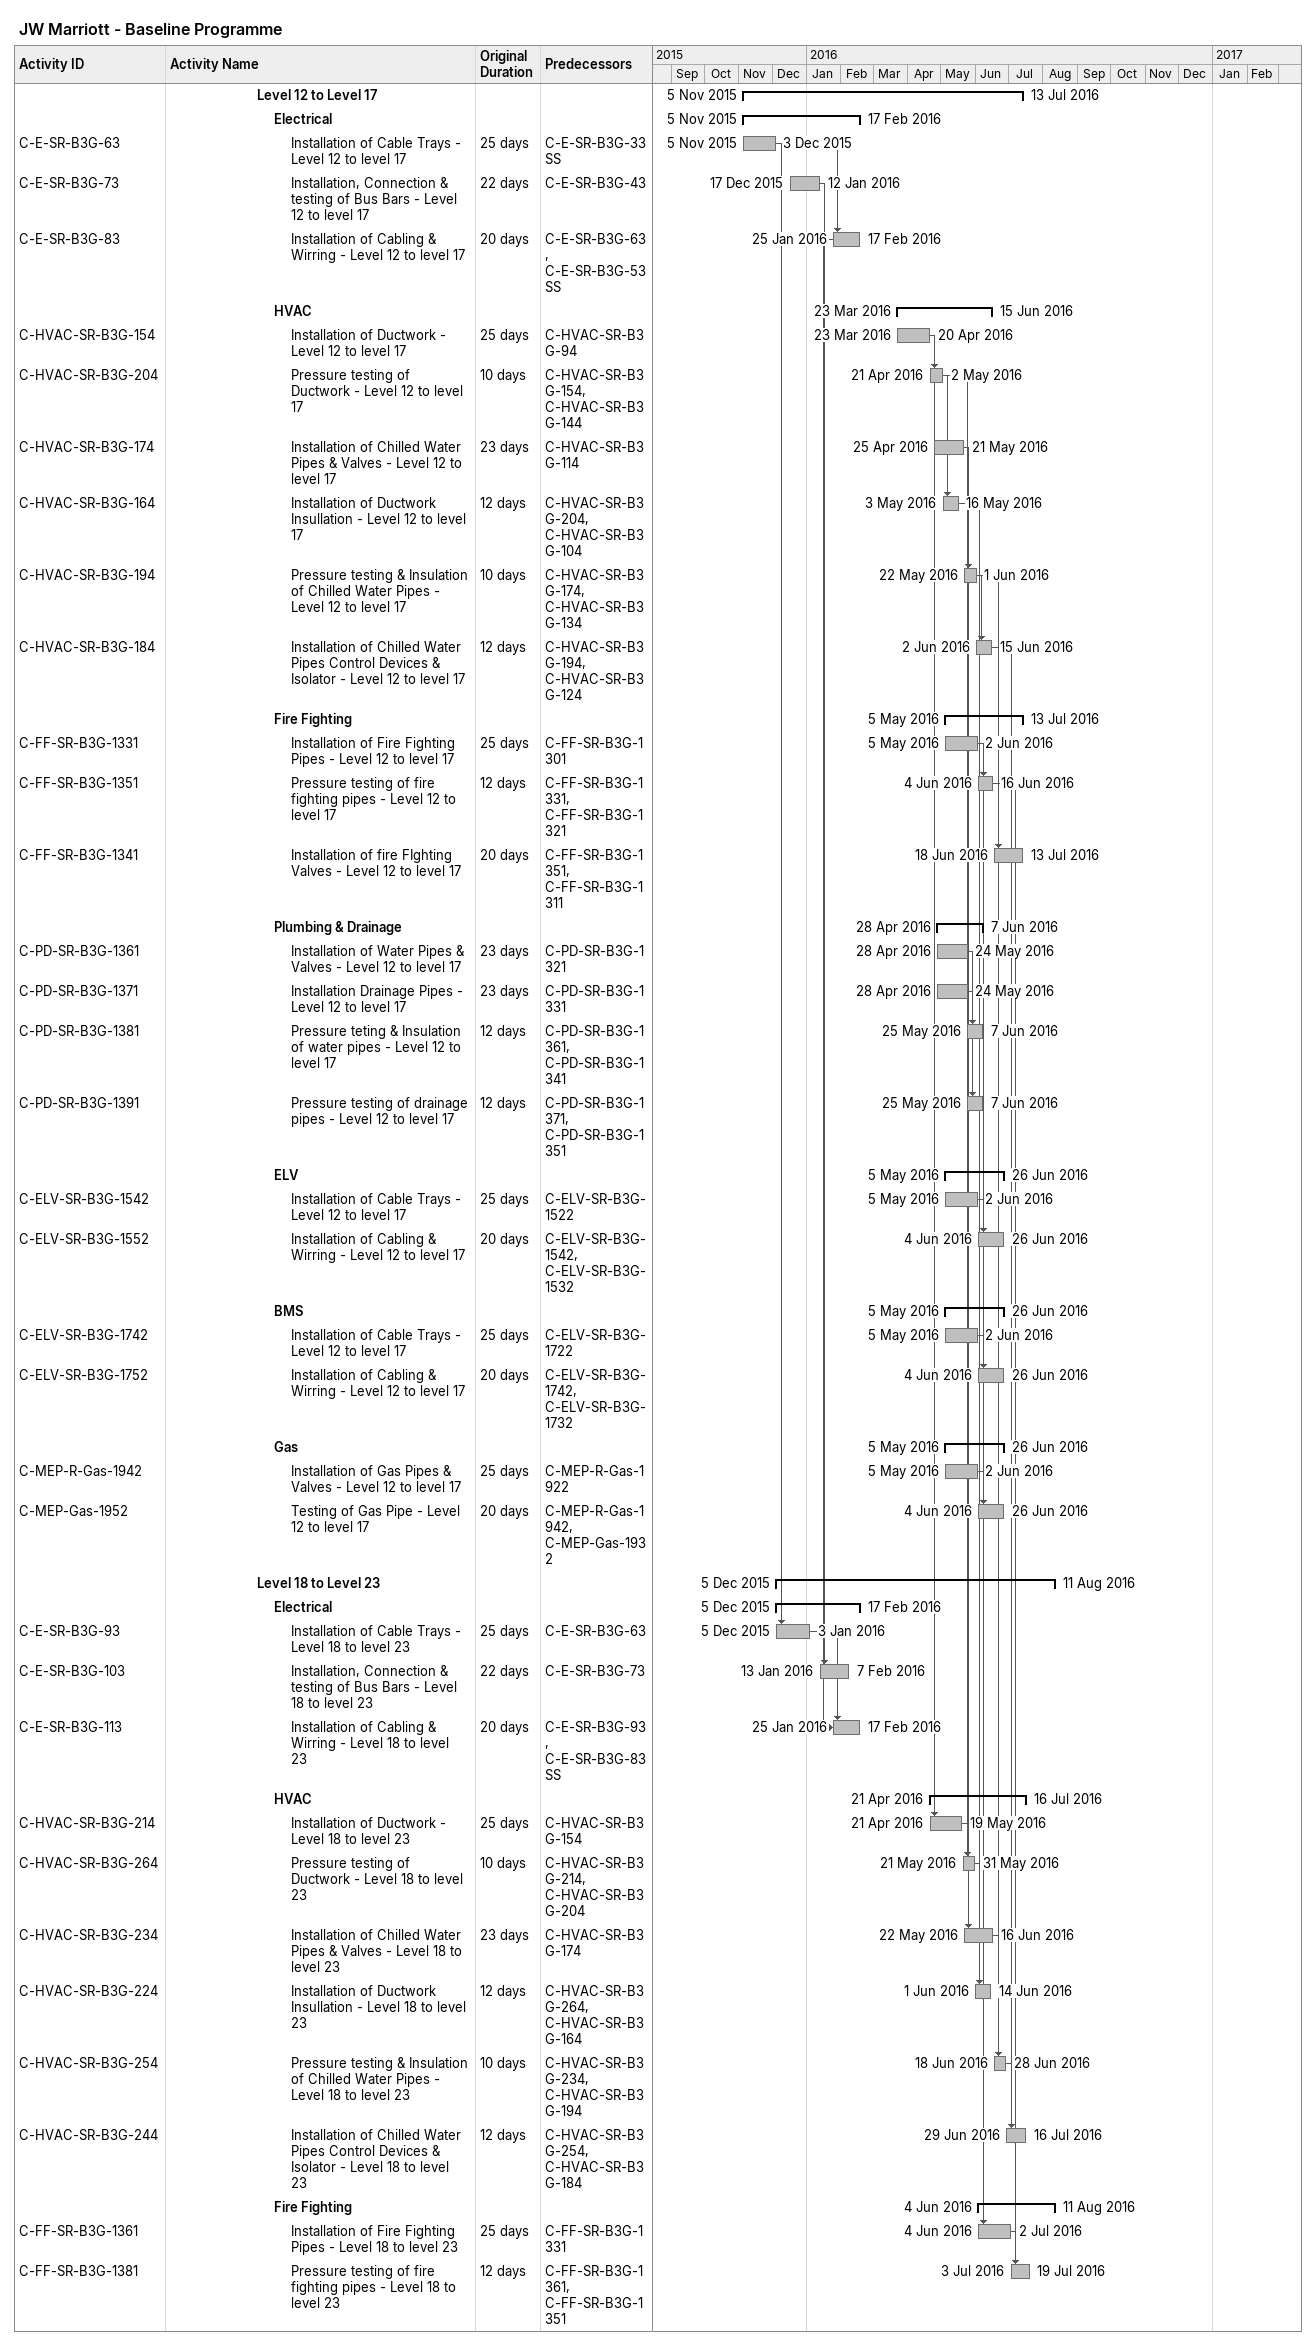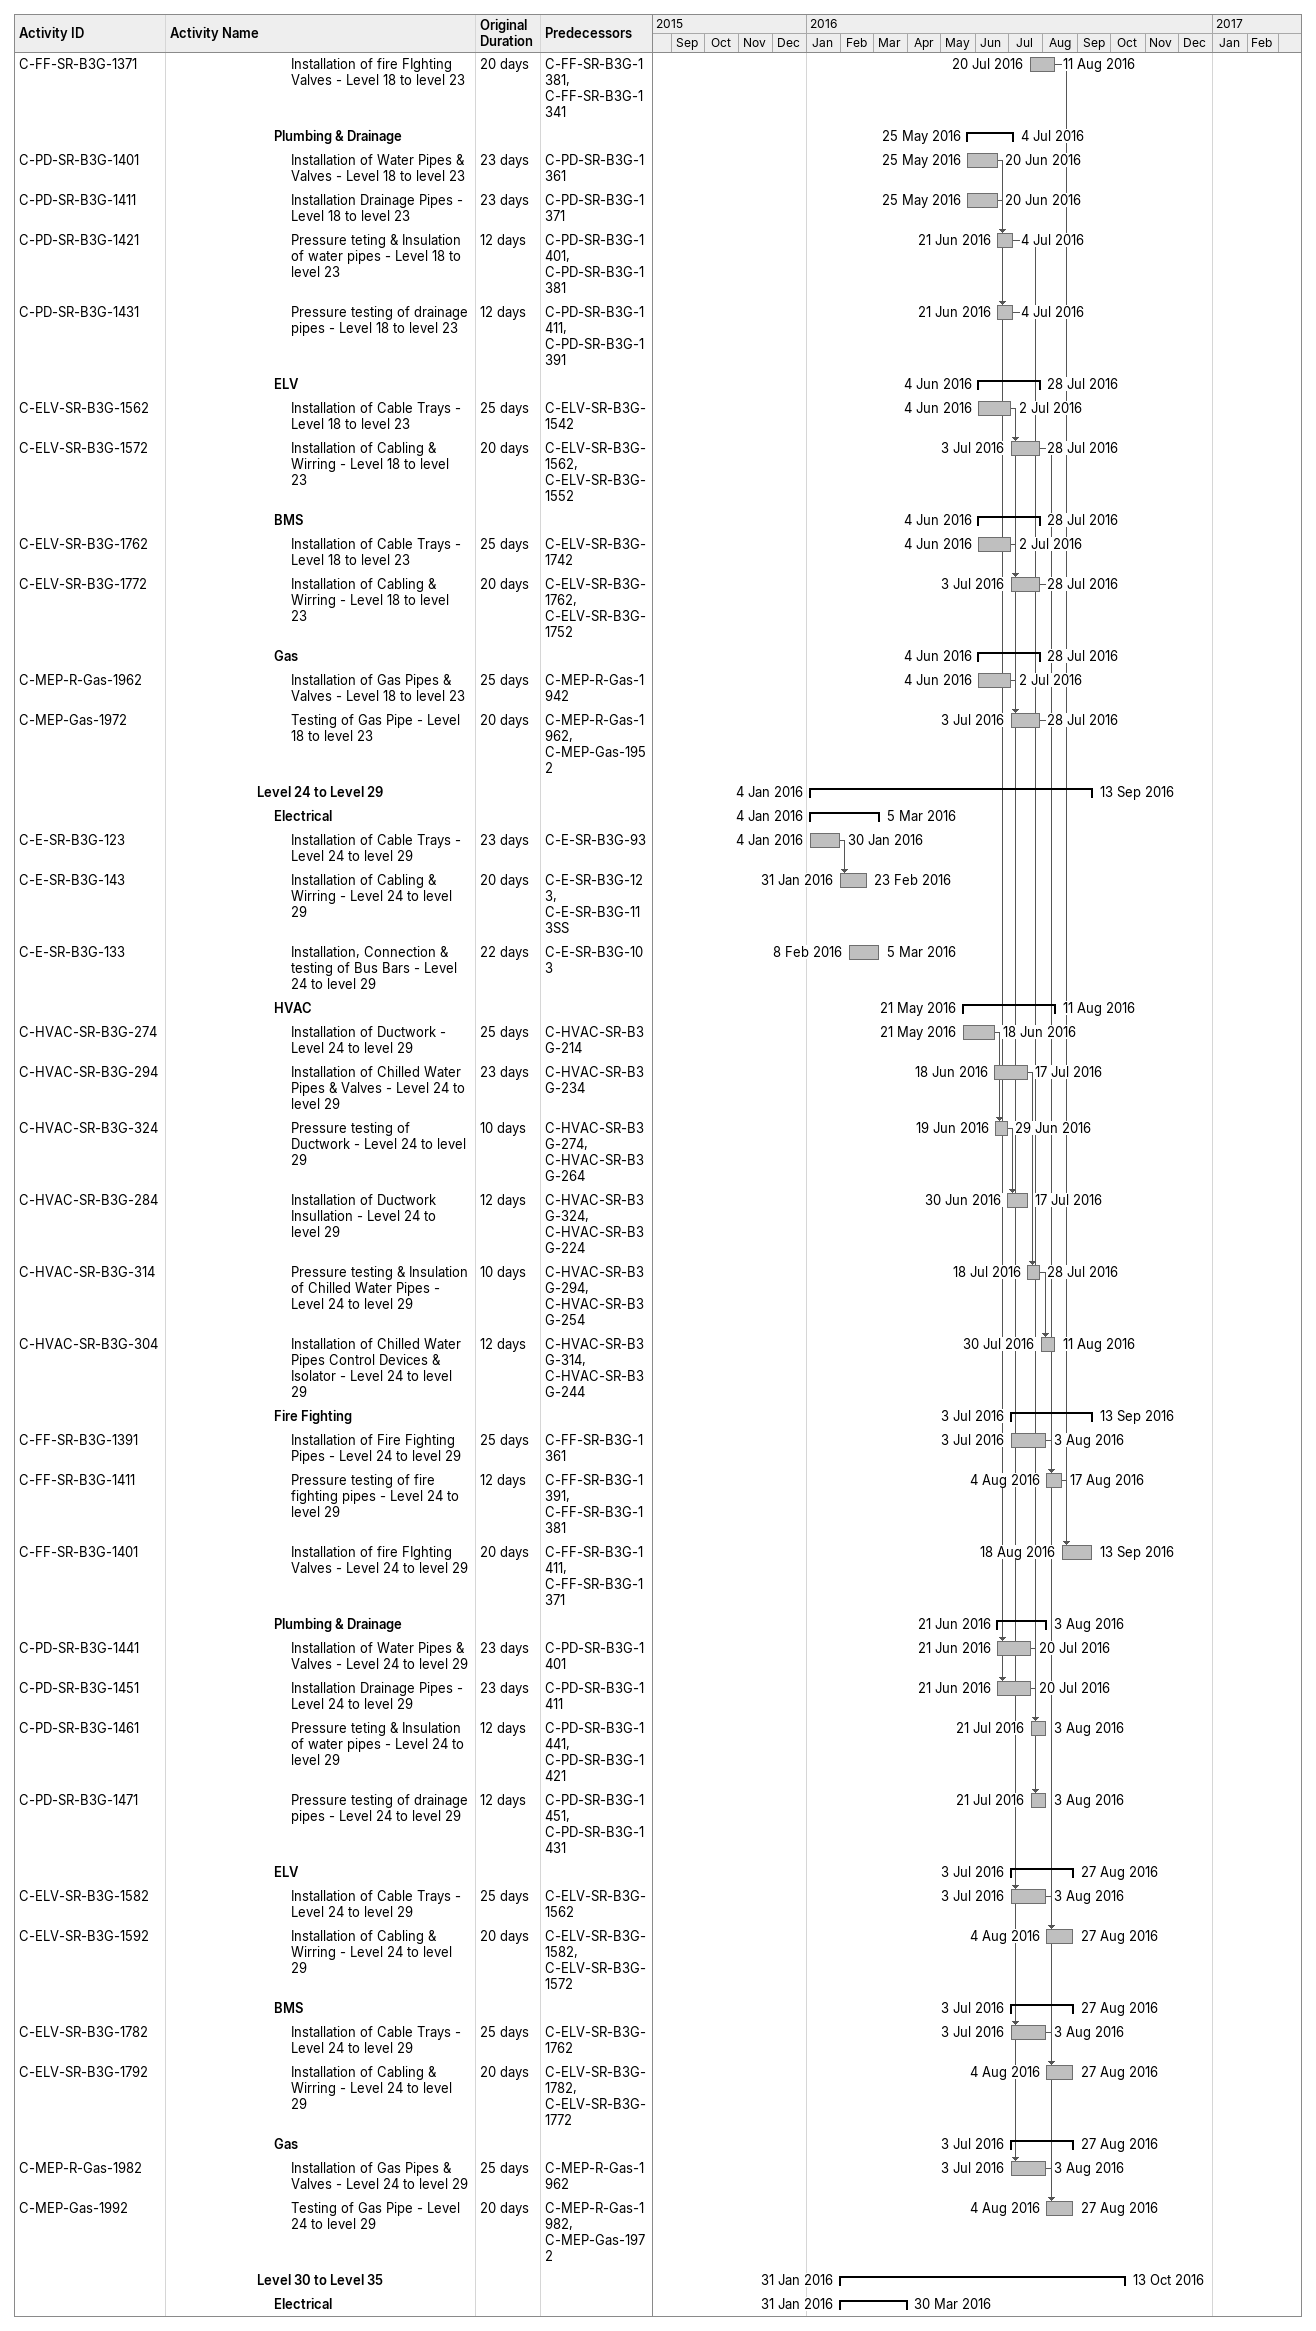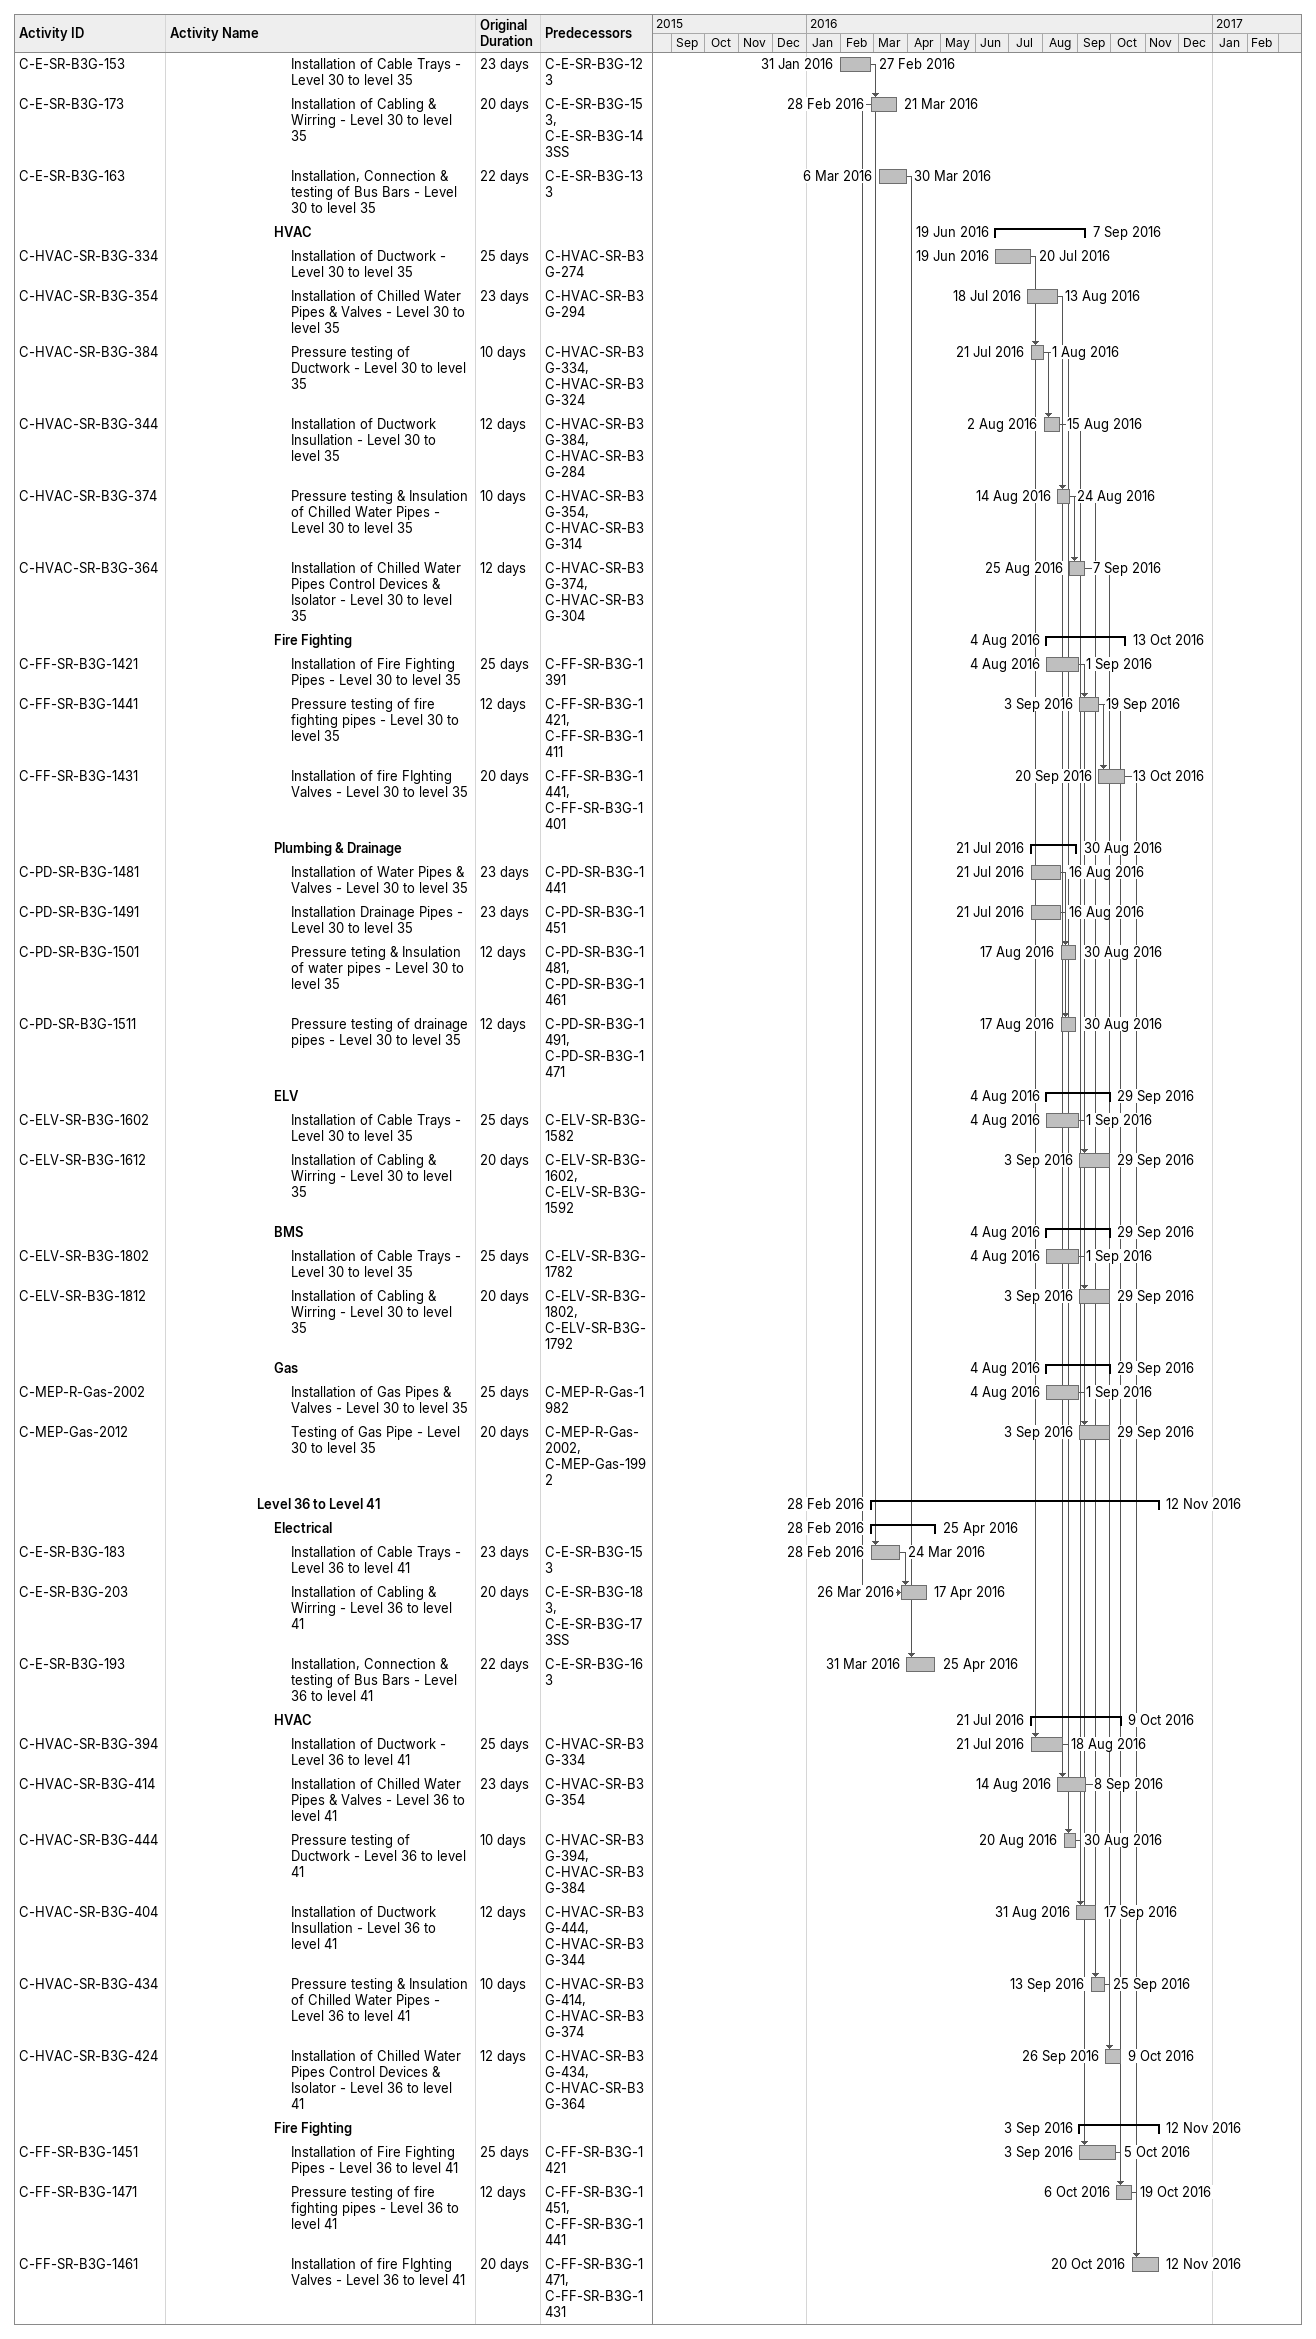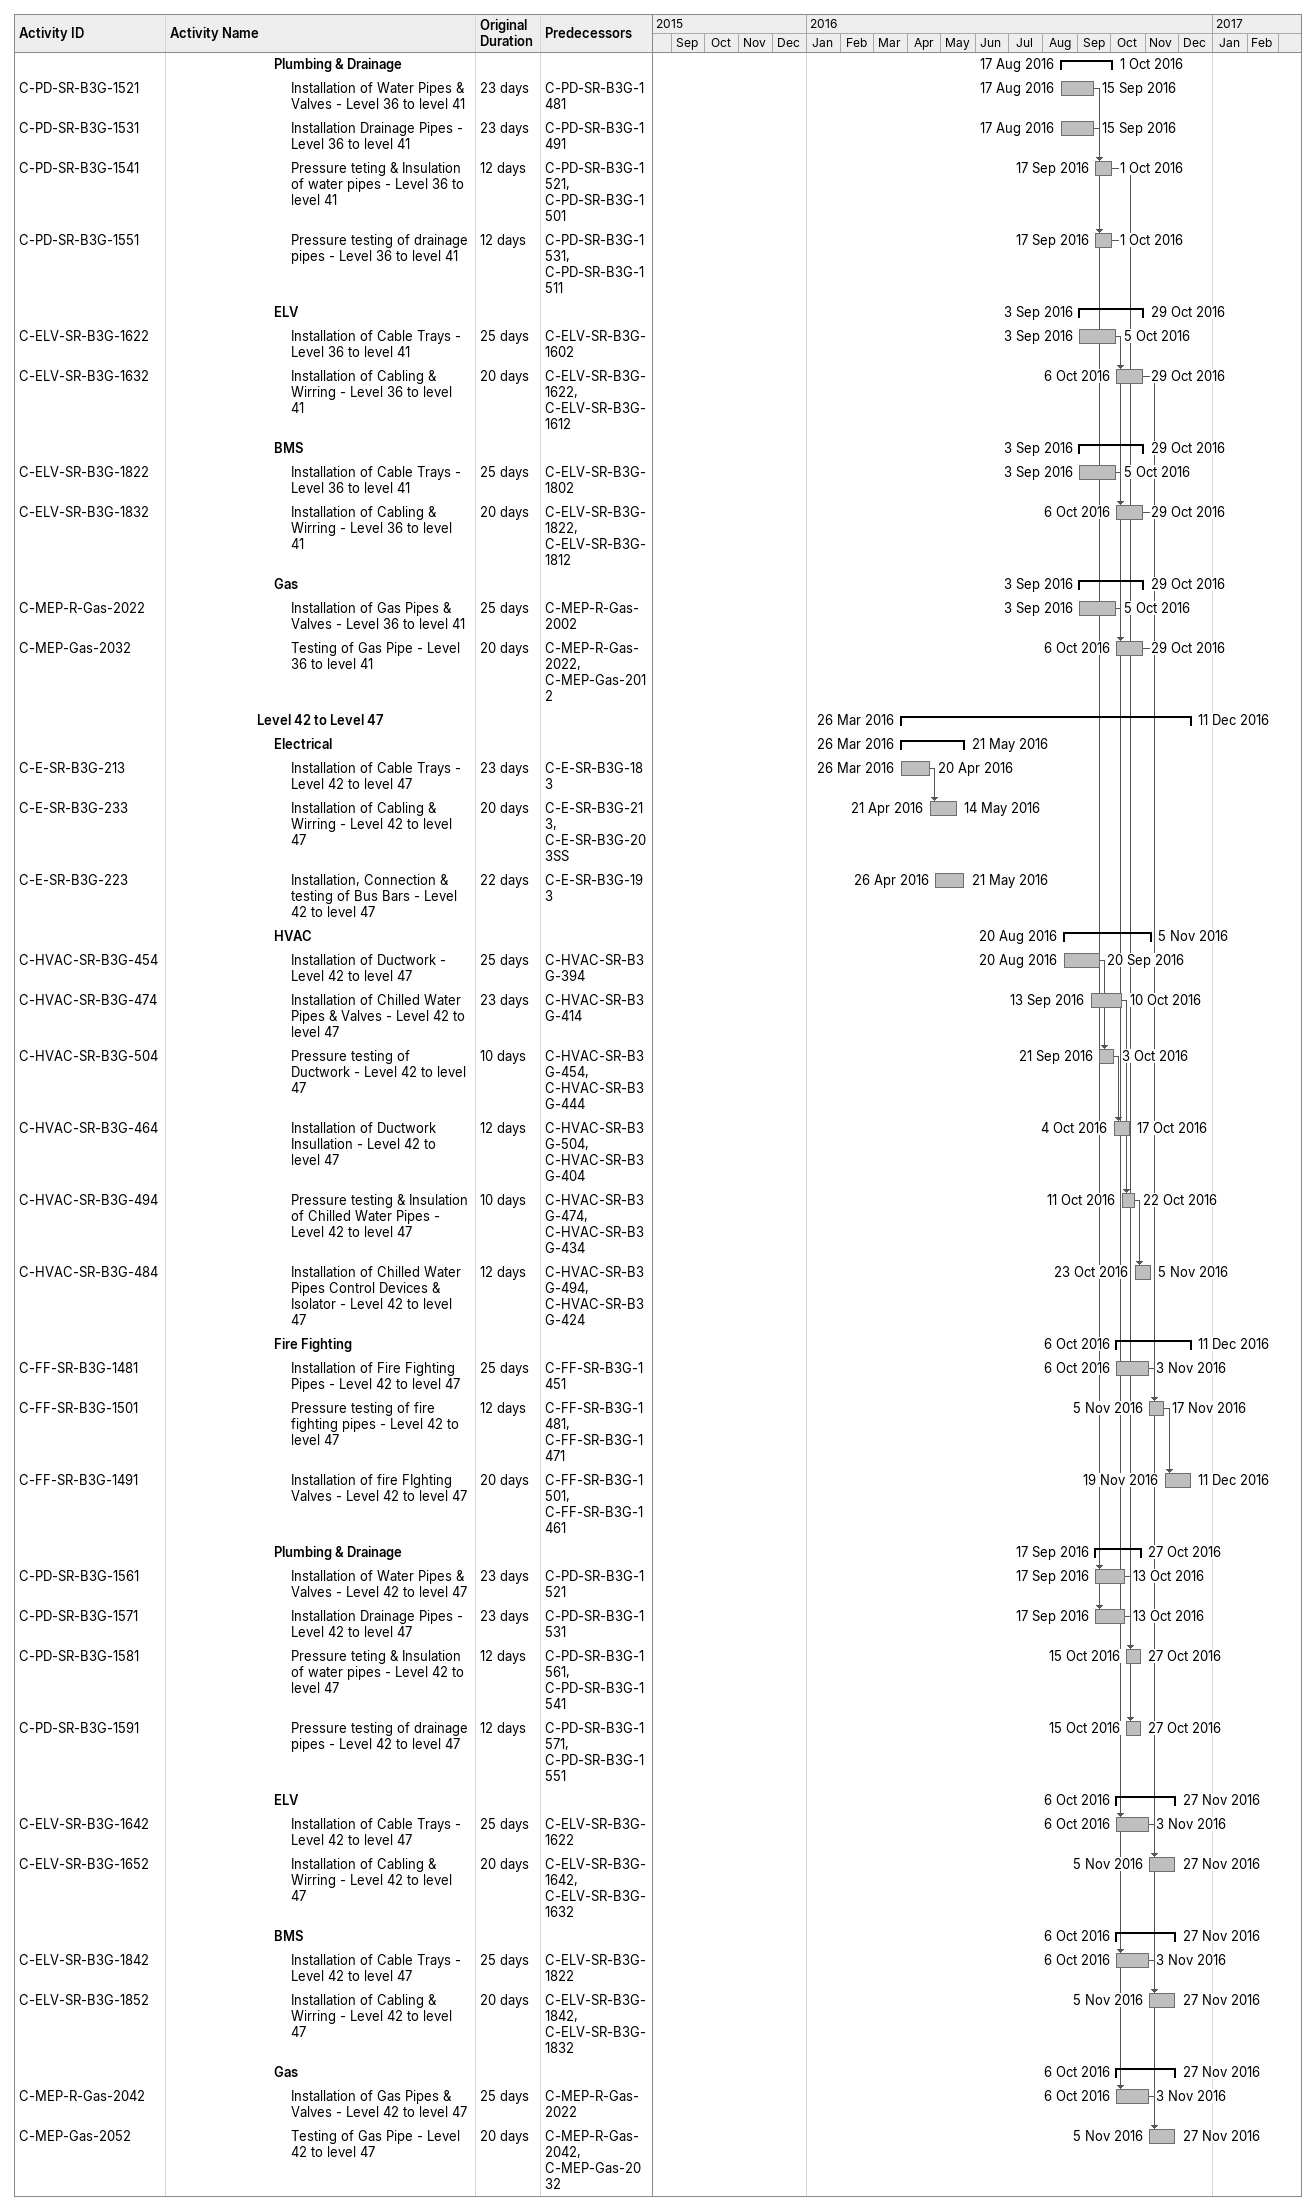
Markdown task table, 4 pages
JW Marriott - Baseline Programme

| ID | Level | Task | Original duration | Start | Finish | Predecessors |
|---|---|---|---|---|---|---|
|  | 6 | **Level 12 to Level 17** |  | 2015-11-05 | 2016-07-13 |  |
|  | 7 | **Electrical** |  | 2015-11-05 | 2016-02-17 |  |
| C-E-SR-B3G-63 | 8 | Installation of Cable Trays - Level 12 to level 17 | 25d | 2015-11-05 | 2015-12-03 | C-E-SR-B3G-33SS |
| C-E-SR-B3G-73 | 8 | Installation, Connection & testing of Bus Bars - Level 12 to level 17 | 22d | 2015-12-17 | 2016-01-12 | C-E-SR-B3G-43 |
| C-E-SR-B3G-83 | 8 | Installation of Cabling & Wirring - Level 12 to level 17 | 20d | 2016-01-25 | 2016-02-17 | C-E-SR-B3G-63, C-E-SR-B3G-53SS |
|  | 7 | **HVAC** |  | 2016-03-23 | 2016-06-15 |  |
| C-HVAC-SR-B3G-154 | 8 | Installation of Ductwork - Level 12 to level 17 | 25d | 2016-03-23 | 2016-04-20 | C-HVAC-SR-B3G-94 |
| C-HVAC-SR-B3G-204 | 8 | Pressure testing of Ductwork - Level 12 to level 17 | 10d | 2016-04-21 | 2016-05-02 | C-HVAC-SR-B3G-154, C-HVAC-SR-B3G-144 |
| C-HVAC-SR-B3G-174 | 8 | Installation of Chilled Water Pipes & Valves - Level 12 to level 17 | 23d | 2016-04-25 | 2016-05-21 | C-HVAC-SR-B3G-114 |
| C-HVAC-SR-B3G-164 | 8 | Installation of Ductwork Insullation - Level 12 to level 17 | 12d | 2016-05-03 | 2016-05-16 | C-HVAC-SR-B3G-204, C-HVAC-SR-B3G-104 |
| C-HVAC-SR-B3G-194 | 8 | Pressure testing & Insulation of Chilled Water Pipes - Level 12 to level 17 | 10d | 2016-05-22 | 2016-06-01 | C-HVAC-SR-B3G-174, C-HVAC-SR-B3G-134 |
| C-HVAC-SR-B3G-184 | 8 | Installation of Chilled Water Pipes Control Devices & Isolator - Level 12 to level 17 | 12d | 2016-06-02 | 2016-06-15 | C-HVAC-SR-B3G-194, C-HVAC-SR-B3G-124 |
|  | 7 | **Fire Fighting** |  | 2016-05-05 | 2016-07-13 |  |
| C-FF-SR-B3G-1331 | 8 | Installation of Fire Fighting Pipes - Level 12 to level 17 | 25d | 2016-05-05 | 2016-06-02 | C-FF-SR-B3G-1301 |
| C-FF-SR-B3G-1351 | 8 | Pressure testing of fire fighting pipes - Level 12 to level 17 | 12d | 2016-06-04 | 2016-06-16 | C-FF-SR-B3G-1331, C-FF-SR-B3G-1321 |
| C-FF-SR-B3G-1341 | 8 | Installation of fire FIghting Valves - Level 12 to level 17 | 20d | 2016-06-18 | 2016-07-13 | C-FF-SR-B3G-1351, C-FF-SR-B3G-1311 |
|  | 7 | **Plumbing & Drainage** |  | 2016-04-28 | 2016-06-07 |  |
| C-PD-SR-B3G-1361 | 8 | Installation of Water Pipes & Valves - Level 12 to level 17 | 23d | 2016-04-28 | 2016-05-24 | C-PD-SR-B3G-1321 |
| C-PD-SR-B3G-1371 | 8 | Installation Drainage Pipes - Level 12 to level 17 | 23d | 2016-04-28 | 2016-05-24 | C-PD-SR-B3G-1331 |
| C-PD-SR-B3G-1381 | 8 | Pressure teting & Insulation of water pipes - Level 12 to level 17 | 12d | 2016-05-25 | 2016-06-07 | C-PD-SR-B3G-1361, C-PD-SR-B3G-1341 |
| C-PD-SR-B3G-1391 | 8 | Pressure testing of drainage pipes - Level 12 to level 17 | 12d | 2016-05-25 | 2016-06-07 | C-PD-SR-B3G-1371, C-PD-SR-B3G-1351 |
|  | 7 | **ELV** |  | 2016-05-05 | 2016-06-26 |  |
| C-ELV-SR-B3G-1542 | 8 | Installation of Cable Trays - Level 12 to level 17 | 25d | 2016-05-05 | 2016-06-02 | C-ELV-SR-B3G-1522 |
| C-ELV-SR-B3G-1552 | 8 | Installation of Cabling & Wirring - Level 12 to level 17 | 20d | 2016-06-04 | 2016-06-26 | C-ELV-SR-B3G-1542, C-ELV-SR-B3G-1532 |
|  | 7 | **BMS** |  | 2016-05-05 | 2016-06-26 |  |
| C-ELV-SR-B3G-1742 | 8 | Installation of Cable Trays - Level 12 to level 17 | 25d | 2016-05-05 | 2016-06-02 | C-ELV-SR-B3G-1722 |
| C-ELV-SR-B3G-1752 | 8 | Installation of Cabling & Wirring - Level 12 to level 17 | 20d | 2016-06-04 | 2016-06-26 | C-ELV-SR-B3G-1742, C-ELV-SR-B3G-1732 |
|  | 7 | **Gas** |  | 2016-05-05 | 2016-06-26 |  |
| C-MEP-R-Gas-1942 | 8 | Installation of Gas Pipes & Valves - Level 12 to level 17 | 25d | 2016-05-05 | 2016-06-02 | C-MEP-R-Gas-1922 |
| C-MEP-Gas-1952 | 8 | Testing of Gas Pipe - Level 12 to level 17 | 20d | 2016-06-04 | 2016-06-26 | C-MEP-R-Gas-1942, C-MEP-Gas-1932 |
|  | 6 | **Level 18 to Level 23** |  | 2015-12-05 | 2016-08-11 |  |
|  | 7 | **Electrical** |  | 2015-12-05 | 2016-02-17 |  |
| C-E-SR-B3G-93 | 8 | Installation of Cable Trays - Level 18 to level 23 | 25d | 2015-12-05 | 2016-01-03 | C-E-SR-B3G-63 |
| C-E-SR-B3G-103 | 8 | Installation, Connection & testing of Bus Bars - Level 18 to level 23 | 22d | 2016-01-13 | 2016-02-07 | C-E-SR-B3G-73 |
| C-E-SR-B3G-113 | 8 | Installation of Cabling & Wirring - Level 18 to level 23 | 20d | 2016-01-25 | 2016-02-17 | C-E-SR-B3G-93, C-E-SR-B3G-83SS |
|  | 7 | **HVAC** |  | 2016-04-21 | 2016-07-16 |  |
| C-HVAC-SR-B3G-214 | 8 | Installation of Ductwork - Level 18 to level 23 | 25d | 2016-04-21 | 2016-05-19 | C-HVAC-SR-B3G-154 |
| C-HVAC-SR-B3G-264 | 8 | Pressure testing of Ductwork - Level 18 to level 23 | 10d | 2016-05-21 | 2016-05-31 | C-HVAC-SR-B3G-214, C-HVAC-SR-B3G-204 |
| C-HVAC-SR-B3G-234 | 8 | Installation of Chilled Water Pipes & Valves - Level 18 to level 23 | 23d | 2016-05-22 | 2016-06-16 | C-HVAC-SR-B3G-174 |
| C-HVAC-SR-B3G-224 | 8 | Installation of Ductwork Insullation - Level 18 to level 23 | 12d | 2016-06-01 | 2016-06-14 | C-HVAC-SR-B3G-264, C-HVAC-SR-B3G-164 |
| C-HVAC-SR-B3G-254 | 8 | Pressure testing & Insulation of Chilled Water Pipes - Level 18 to level 23 | 10d | 2016-06-18 | 2016-06-28 | C-HVAC-SR-B3G-234, C-HVAC-SR-B3G-194 |
| C-HVAC-SR-B3G-244 | 8 | Installation of Chilled Water Pipes Control Devices & Isolator - Level 18 to level 23 | 12d | 2016-06-29 | 2016-07-16 | C-HVAC-SR-B3G-254, C-HVAC-SR-B3G-184 |
|  | 7 | **Fire Fighting** |  | 2016-06-04 | 2016-08-11 |  |
| C-FF-SR-B3G-1361 | 8 | Installation of Fire Fighting Pipes - Level 18 to level 23 | 25d | 2016-06-04 | 2016-07-02 | C-FF-SR-B3G-1331 |
| C-FF-SR-B3G-1381 | 8 | Pressure testing of fire fighting pipes - Level 18 to level 23 | 12d | 2016-07-03 | 2016-07-19 | C-FF-SR-B3G-1361, C-FF-SR-B3G-1351 |
| C-FF-SR-B3G-1371 | 8 | Installation of fire FIghting Valves - Level 18 to level 23 | 20d | 2016-07-20 | 2016-08-11 | C-FF-SR-B3G-1381, C-FF-SR-B3G-1341 |
|  | 7 | **Plumbing & Drainage** |  | 2016-05-25 | 2016-07-04 |  |
| C-PD-SR-B3G-1401 | 8 | Installation of Water Pipes & Valves - Level 18 to level 23 | 23d | 2016-05-25 | 2016-06-20 | C-PD-SR-B3G-1361 |
| C-PD-SR-B3G-1411 | 8 | Installation Drainage Pipes - Level 18 to level 23 | 23d | 2016-05-25 | 2016-06-20 | C-PD-SR-B3G-1371 |
| C-PD-SR-B3G-1421 | 8 | Pressure teting & Insulation of water pipes - Level 18 to level 23 | 12d | 2016-06-21 | 2016-07-04 | C-PD-SR-B3G-1401, C-PD-SR-B3G-1381 |
| C-PD-SR-B3G-1431 | 8 | Pressure testing of drainage pipes - Level 18 to level 23 | 12d | 2016-06-21 | 2016-07-04 | C-PD-SR-B3G-1411, C-PD-SR-B3G-1391 |
|  | 7 | **ELV** |  | 2016-06-04 | 2016-07-28 |  |
| C-ELV-SR-B3G-1562 | 8 | Installation of Cable Trays - Level 18 to level 23 | 25d | 2016-06-04 | 2016-07-02 | C-ELV-SR-B3G-1542 |
| C-ELV-SR-B3G-1572 | 8 | Installation of Cabling & Wirring - Level 18 to level 23 | 20d | 2016-07-03 | 2016-07-28 | C-ELV-SR-B3G-1562, C-ELV-SR-B3G-1552 |
|  | 7 | **BMS** |  | 2016-06-04 | 2016-07-28 |  |
| C-ELV-SR-B3G-1762 | 8 | Installation of Cable Trays - Level 18 to level 23 | 25d | 2016-06-04 | 2016-07-02 | C-ELV-SR-B3G-1742 |
| C-ELV-SR-B3G-1772 | 8 | Installation of Cabling & Wirring - Level 18 to level 23 | 20d | 2016-07-03 | 2016-07-28 | C-ELV-SR-B3G-1762, C-ELV-SR-B3G-1752 |
|  | 7 | **Gas** |  | 2016-06-04 | 2016-07-28 |  |
| C-MEP-R-Gas-1962 | 8 | Installation of Gas Pipes & Valves - Level 18 to level 23 | 25d | 2016-06-04 | 2016-07-02 | C-MEP-R-Gas-1942 |
| C-MEP-Gas-1972 | 8 | Testing of Gas Pipe - Level 18 to level 23 | 20d | 2016-07-03 | 2016-07-28 | C-MEP-R-Gas-1962, C-MEP-Gas-1952 |
|  | 6 | **Level 24 to Level 29** |  | 2016-01-04 | 2016-09-13 |  |
|  | 7 | **Electrical** |  | 2016-01-04 | 2016-03-05 |  |
| C-E-SR-B3G-123 | 8 | Installation of Cable Trays - Level 24 to level 29 | 23d | 2016-01-04 | 2016-01-30 | C-E-SR-B3G-93 |
| C-E-SR-B3G-143 | 8 | Installation of Cabling & Wirring - Level 24 to level 29 | 20d | 2016-01-31 | 2016-02-23 | C-E-SR-B3G-123, C-E-SR-B3G-113SS |
| C-E-SR-B3G-133 | 8 | Installation, Connection & testing of Bus Bars - Level 24 to level 29 | 22d | 2016-02-08 | 2016-03-05 | C-E-SR-B3G-103 |
|  | 7 | **HVAC** |  | 2016-05-21 | 2016-08-11 |  |
| C-HVAC-SR-B3G-274 | 8 | Installation of Ductwork - Level 24 to level 29 | 25d | 2016-05-21 | 2016-06-18 | C-HVAC-SR-B3G-214 |
| C-HVAC-SR-B3G-294 | 8 | Installation of Chilled Water Pipes & Valves - Level 24 to level 29 | 23d | 2016-06-18 | 2016-07-17 | C-HVAC-SR-B3G-234 |
| C-HVAC-SR-B3G-324 | 8 | Pressure testing of Ductwork - Level 24 to level 29 | 10d | 2016-06-19 | 2016-06-29 | C-HVAC-SR-B3G-274, C-HVAC-SR-B3G-264 |
| C-HVAC-SR-B3G-284 | 8 | Installation of Ductwork Insullation - Level 24 to level 29 | 12d | 2016-06-30 | 2016-07-17 | C-HVAC-SR-B3G-324, C-HVAC-SR-B3G-224 |
| C-HVAC-SR-B3G-314 | 8 | Pressure testing & Insulation of Chilled Water Pipes - Level 24 to level 29 | 10d | 2016-07-18 | 2016-07-28 | C-HVAC-SR-B3G-294, C-HVAC-SR-B3G-254 |
| C-HVAC-SR-B3G-304 | 8 | Installation of Chilled Water Pipes Control Devices & Isolator - Level 24 to level 29 | 12d | 2016-07-30 | 2016-08-11 | C-HVAC-SR-B3G-314, C-HVAC-SR-B3G-244 |
|  | 7 | **Fire Fighting** |  | 2016-07-03 | 2016-09-13 |  |
| C-FF-SR-B3G-1391 | 8 | Installation of Fire Fighting Pipes - Level 24 to level 29 | 25d | 2016-07-03 | 2016-08-03 | C-FF-SR-B3G-1361 |
| C-FF-SR-B3G-1411 | 8 | Pressure testing of fire fighting pipes - Level 24 to level 29 | 12d | 2016-08-04 | 2016-08-17 | C-FF-SR-B3G-1391, C-FF-SR-B3G-1381 |
| C-FF-SR-B3G-1401 | 8 | Installation of fire FIghting Valves - Level 24 to level 29 | 20d | 2016-08-18 | 2016-09-13 | C-FF-SR-B3G-1411, C-FF-SR-B3G-1371 |
|  | 7 | **Plumbing & Drainage** |  | 2016-06-21 | 2016-08-03 |  |
| C-PD-SR-B3G-1441 | 8 | Installation of Water Pipes & Valves - Level 24 to level 29 | 23d | 2016-06-21 | 2016-07-20 | C-PD-SR-B3G-1401 |
| C-PD-SR-B3G-1451 | 8 | Installation Drainage Pipes - Level 24 to level 29 | 23d | 2016-06-21 | 2016-07-20 | C-PD-SR-B3G-1411 |
| C-PD-SR-B3G-1461 | 8 | Pressure teting & Insulation of water pipes - Level 24 to level 29 | 12d | 2016-07-21 | 2016-08-03 | C-PD-SR-B3G-1441, C-PD-SR-B3G-1421 |
| C-PD-SR-B3G-1471 | 8 | Pressure testing of drainage pipes - Level 24 to level 29 | 12d | 2016-07-21 | 2016-08-03 | C-PD-SR-B3G-1451, C-PD-SR-B3G-1431 |
|  | 7 | **ELV** |  | 2016-07-03 | 2016-08-27 |  |
| C-ELV-SR-B3G-1582 | 8 | Installation of Cable Trays - Level 24 to level 29 | 25d | 2016-07-03 | 2016-08-03 | C-ELV-SR-B3G-1562 |
| C-ELV-SR-B3G-1592 | 8 | Installation of Cabling & Wirring - Level 24 to level 29 | 20d | 2016-08-04 | 2016-08-27 | C-ELV-SR-B3G-1582, C-ELV-SR-B3G-1572 |
|  | 7 | **BMS** |  | 2016-07-03 | 2016-08-27 |  |
| C-ELV-SR-B3G-1782 | 8 | Installation of Cable Trays - Level 24 to level 29 | 25d | 2016-07-03 | 2016-08-03 | C-ELV-SR-B3G-1762 |
| C-ELV-SR-B3G-1792 | 8 | Installation of Cabling & Wirring - Level 24 to level 29 | 20d | 2016-08-04 | 2016-08-27 | C-ELV-SR-B3G-1782, C-ELV-SR-B3G-1772 |
|  | 7 | **Gas** |  | 2016-07-03 | 2016-08-27 |  |
| C-MEP-R-Gas-1982 | 8 | Installation of Gas Pipes & Valves - Level 24 to level 29 | 25d | 2016-07-03 | 2016-08-03 | C-MEP-R-Gas-1962 |
| C-MEP-Gas-1992 | 8 | Testing of Gas Pipe - Level 24 to level 29 | 20d | 2016-08-04 | 2016-08-27 | C-MEP-R-Gas-1982, C-MEP-Gas-1972 |
|  | 6 | **Level 30 to Level 35** |  | 2016-01-31 | 2016-10-13 |  |
|  | 7 | **Electrical** |  | 2016-01-31 | 2016-03-30 |  |
| C-E-SR-B3G-153 | 8 | Installation of Cable Trays - Level 30 to level 35 | 23d | 2016-01-31 | 2016-02-27 | C-E-SR-B3G-123 |
| C-E-SR-B3G-173 | 8 | Installation of Cabling & Wirring - Level 30 to level 35 | 20d | 2016-02-28 | 2016-03-21 | C-E-SR-B3G-153, C-E-SR-B3G-143SS |
| C-E-SR-B3G-163 | 8 | Installation, Connection & testing of Bus Bars - Level 30 to level 35 | 22d | 2016-03-06 | 2016-03-30 | C-E-SR-B3G-133 |
|  | 7 | **HVAC** |  | 2016-06-19 | 2016-09-07 |  |
| C-HVAC-SR-B3G-334 | 8 | Installation of Ductwork - Level 30 to level 35 | 25d | 2016-06-19 | 2016-07-20 | C-HVAC-SR-B3G-274 |
| C-HVAC-SR-B3G-354 | 8 | Installation of Chilled Water Pipes & Valves - Level 30 to level 35 | 23d | 2016-07-18 | 2016-08-13 | C-HVAC-SR-B3G-294 |
| C-HVAC-SR-B3G-384 | 8 | Pressure testing of Ductwork - Level 30 to level 35 | 10d | 2016-07-21 | 2016-08-01 | C-HVAC-SR-B3G-334, C-HVAC-SR-B3G-324 |
| C-HVAC-SR-B3G-344 | 8 | Installation of Ductwork Insullation - Level 30 to level 35 | 12d | 2016-08-02 | 2016-08-15 | C-HVAC-SR-B3G-384, C-HVAC-SR-B3G-284 |
| C-HVAC-SR-B3G-374 | 8 | Pressure testing & Insulation of Chilled Water Pipes - Level 30 to level 35 | 10d | 2016-08-14 | 2016-08-24 | C-HVAC-SR-B3G-354, C-HVAC-SR-B3G-314 |
| C-HVAC-SR-B3G-364 | 8 | Installation of Chilled Water Pipes Control Devices & Isolator - Level 30 to level 35 | 12d | 2016-08-25 | 2016-09-07 | C-HVAC-SR-B3G-374, C-HVAC-SR-B3G-304 |
|  | 7 | **Fire Fighting** |  | 2016-08-04 | 2016-10-13 |  |
| C-FF-SR-B3G-1421 | 8 | Installation of Fire Fighting Pipes - Level 30 to level 35 | 25d | 2016-08-04 | 2016-09-01 | C-FF-SR-B3G-1391 |
| C-FF-SR-B3G-1441 | 8 | Pressure testing of fire fighting pipes - Level 30 to level 35 | 12d | 2016-09-03 | 2016-09-19 | C-FF-SR-B3G-1421, C-FF-SR-B3G-1411 |
| C-FF-SR-B3G-1431 | 8 | Installation of fire FIghting Valves - Level 30 to level 35 | 20d | 2016-09-20 | 2016-10-13 | C-FF-SR-B3G-1441, C-FF-SR-B3G-1401 |
|  | 7 | **Plumbing & Drainage** |  | 2016-07-21 | 2016-08-30 |  |
| C-PD-SR-B3G-1481 | 8 | Installation of Water Pipes & Valves - Level 30 to level 35 | 23d | 2016-07-21 | 2016-08-16 | C-PD-SR-B3G-1441 |
| C-PD-SR-B3G-1491 | 8 | Installation Drainage Pipes - Level 30 to level 35 | 23d | 2016-07-21 | 2016-08-16 | C-PD-SR-B3G-1451 |
| C-PD-SR-B3G-1501 | 8 | Pressure teting & Insulation of water pipes - Level 30 to level 35 | 12d | 2016-08-17 | 2016-08-30 | C-PD-SR-B3G-1481, C-PD-SR-B3G-1461 |
| C-PD-SR-B3G-1511 | 8 | Pressure testing of drainage pipes - Level 30 to level 35 | 12d | 2016-08-17 | 2016-08-30 | C-PD-SR-B3G-1491, C-PD-SR-B3G-1471 |
|  | 7 | **ELV** |  | 2016-08-04 | 2016-09-29 |  |
| C-ELV-SR-B3G-1602 | 8 | Installation of Cable Trays - Level 30 to level 35 | 25d | 2016-08-04 | 2016-09-01 | C-ELV-SR-B3G-1582 |
| C-ELV-SR-B3G-1612 | 8 | Installation of Cabling & Wirring - Level 30 to level 35 | 20d | 2016-09-03 | 2016-09-29 | C-ELV-SR-B3G-1602, C-ELV-SR-B3G-1592 |
|  | 7 | **BMS** |  | 2016-08-04 | 2016-09-29 |  |
| C-ELV-SR-B3G-1802 | 8 | Installation of Cable Trays - Level 30 to level 35 | 25d | 2016-08-04 | 2016-09-01 | C-ELV-SR-B3G-1782 |
| C-ELV-SR-B3G-1812 | 8 | Installation of Cabling & Wirring - Level 30 to level 35 | 20d | 2016-09-03 | 2016-09-29 | C-ELV-SR-B3G-1802, C-ELV-SR-B3G-1792 |
|  | 7 | **Gas** |  | 2016-08-04 | 2016-09-29 |  |
| C-MEP-R-Gas-2002 | 8 | Installation of Gas Pipes & Valves - Level 30 to level 35 | 25d | 2016-08-04 | 2016-09-01 | C-MEP-R-Gas-1982 |
| C-MEP-Gas-2012 | 8 | Testing of Gas Pipe - Level 30 to level 35 | 20d | 2016-09-03 | 2016-09-29 | C-MEP-R-Gas-2002, C-MEP-Gas-1992 |
|  | 6 | **Level 36 to Level 41** |  | 2016-02-28 | 2016-11-12 |  |
|  | 7 | **Electrical** |  | 2016-02-28 | 2016-04-25 |  |
| C-E-SR-B3G-183 | 8 | Installation of Cable Trays - Level 36 to level 41 | 23d | 2016-02-28 | 2016-03-24 | C-E-SR-B3G-153 |
| C-E-SR-B3G-203 | 8 | Installation of Cabling & Wirring - Level 36 to level 41 | 20d | 2016-03-26 | 2016-04-17 | C-E-SR-B3G-183, C-E-SR-B3G-173SS |
| C-E-SR-B3G-193 | 8 | Installation, Connection & testing of Bus Bars - Level 36 to level 41 | 22d | 2016-03-31 | 2016-04-25 | C-E-SR-B3G-163 |
|  | 7 | **HVAC** |  | 2016-07-21 | 2016-10-09 |  |
| C-HVAC-SR-B3G-394 | 8 | Installation of Ductwork - Level 36 to level 41 | 25d | 2016-07-21 | 2016-08-18 | C-HVAC-SR-B3G-334 |
| C-HVAC-SR-B3G-414 | 8 | Installation of Chilled Water Pipes & Valves - Level 36 to level 41 | 23d | 2016-08-14 | 2016-09-08 | C-HVAC-SR-B3G-354 |
| C-HVAC-SR-B3G-444 | 8 | Pressure testing of Ductwork - Level 36 to level 41 | 10d | 2016-08-20 | 2016-08-30 | C-HVAC-SR-B3G-394, C-HVAC-SR-B3G-384 |
| C-HVAC-SR-B3G-404 | 8 | Installation of Ductwork Insullation - Level 36 to level 41 | 12d | 2016-08-31 | 2016-09-17 | C-HVAC-SR-B3G-444, C-HVAC-SR-B3G-344 |
| C-HVAC-SR-B3G-434 | 8 | Pressure testing & Insulation of Chilled Water Pipes - Level 36 to level 41 | 10d | 2016-09-13 | 2016-09-25 | C-HVAC-SR-B3G-414, C-HVAC-SR-B3G-374 |
| C-HVAC-SR-B3G-424 | 8 | Installation of Chilled Water Pipes Control Devices & Isolator - Level 36 to level 41 | 12d | 2016-09-26 | 2016-10-09 | C-HVAC-SR-B3G-434, C-HVAC-SR-B3G-364 |
|  | 7 | **Fire Fighting** |  | 2016-09-03 | 2016-11-12 |  |
| C-FF-SR-B3G-1451 | 8 | Installation of Fire Fighting Pipes - Level 36 to level 41 | 25d | 2016-09-03 | 2016-10-05 | C-FF-SR-B3G-1421 |
| C-FF-SR-B3G-1471 | 8 | Pressure testing of fire fighting pipes - Level 36 to level 41 | 12d | 2016-10-06 | 2016-10-19 | C-FF-SR-B3G-1451, C-FF-SR-B3G-1441 |
| C-FF-SR-B3G-1461 | 8 | Installation of fire FIghting Valves - Level 36 to level 41 | 20d | 2016-10-20 | 2016-11-12 | C-FF-SR-B3G-1471, C-FF-SR-B3G-1431 |
|  | 7 | **Plumbing & Drainage** |  | 2016-08-17 | 2016-10-01 |  |
| C-PD-SR-B3G-1521 | 8 | Installation of Water Pipes & Valves - Level 36 to level 41 | 23d | 2016-08-17 | 2016-09-15 | C-PD-SR-B3G-1481 |
| C-PD-SR-B3G-1531 | 8 | Installation Drainage Pipes - Level 36 to level 41 | 23d | 2016-08-17 | 2016-09-15 | C-PD-SR-B3G-1491 |
| C-PD-SR-B3G-1541 | 8 | Pressure teting & Insulation of water pipes - Level 36 to level 41 | 12d | 2016-09-17 | 2016-10-01 | C-PD-SR-B3G-1521, C-PD-SR-B3G-1501 |
| C-PD-SR-B3G-1551 | 8 | Pressure testing of drainage pipes - Level 36 to level 41 | 12d | 2016-09-17 | 2016-10-01 | C-PD-SR-B3G-1531, C-PD-SR-B3G-1511 |
|  | 7 | **ELV** |  | 2016-09-03 | 2016-10-29 |  |
| C-ELV-SR-B3G-1622 | 8 | Installation of Cable Trays - Level 36 to level 41 | 25d | 2016-09-03 | 2016-10-05 | C-ELV-SR-B3G-1602 |
| C-ELV-SR-B3G-1632 | 8 | Installation of Cabling & Wirring - Level 36 to level 41 | 20d | 2016-10-06 | 2016-10-29 | C-ELV-SR-B3G-1622, C-ELV-SR-B3G-1612 |
|  | 7 | **BMS** |  | 2016-09-03 | 2016-10-29 |  |
| C-ELV-SR-B3G-1822 | 8 | Installation of Cable Trays - Level 36 to level 41 | 25d | 2016-09-03 | 2016-10-05 | C-ELV-SR-B3G-1802 |
| C-ELV-SR-B3G-1832 | 8 | Installation of Cabling & Wirring - Level 36 to level 41 | 20d | 2016-10-06 | 2016-10-29 | C-ELV-SR-B3G-1822, C-ELV-SR-B3G-1812 |
|  | 7 | **Gas** |  | 2016-09-03 | 2016-10-29 |  |
| C-MEP-R-Gas-2022 | 8 | Installation of Gas Pipes & Valves - Level 36 to level 41 | 25d | 2016-09-03 | 2016-10-05 | C-MEP-R-Gas-2002 |
| C-MEP-Gas-2032 | 8 | Testing of Gas Pipe - Level 36 to level 41 | 20d | 2016-10-06 | 2016-10-29 | C-MEP-R-Gas-2022, C-MEP-Gas-2012 |
|  | 6 | **Level 42 to Level 47** |  | 2016-03-26 | 2016-12-11 |  |
|  | 7 | **Electrical** |  | 2016-03-26 | 2016-05-21 |  |
| C-E-SR-B3G-213 | 8 | Installation of Cable Trays - Level 42 to level 47 | 23d | 2016-03-26 | 2016-04-20 | C-E-SR-B3G-183 |
| C-E-SR-B3G-233 | 8 | Installation of Cabling & Wirring - Level 42 to level 47 | 20d | 2016-04-21 | 2016-05-14 | C-E-SR-B3G-213, C-E-SR-B3G-203SS |
| C-E-SR-B3G-223 | 8 | Installation, Connection & testing of Bus Bars - Level 42 to level 47 | 22d | 2016-04-26 | 2016-05-21 | C-E-SR-B3G-193 |
|  | 7 | **HVAC** |  | 2016-08-20 | 2016-11-05 |  |
| C-HVAC-SR-B3G-454 | 8 | Installation of Ductwork - Level 42 to level 47 | 25d | 2016-08-20 | 2016-09-20 | C-HVAC-SR-B3G-394 |
| C-HVAC-SR-B3G-474 | 8 | Installation of Chilled Water Pipes & Valves - Level 42 to level 47 | 23d | 2016-09-13 | 2016-10-10 | C-HVAC-SR-B3G-414 |
| C-HVAC-SR-B3G-504 | 8 | Pressure testing of Ductwork - Level 42 to level 47 | 10d | 2016-09-21 | 2016-10-03 | C-HVAC-SR-B3G-454, C-HVAC-SR-B3G-444 |
| C-HVAC-SR-B3G-464 | 8 | Installation of Ductwork Insullation - Level 42 to level 47 | 12d | 2016-10-04 | 2016-10-17 | C-HVAC-SR-B3G-504, C-HVAC-SR-B3G-404 |
| C-HVAC-SR-B3G-494 | 8 | Pressure testing & Insulation of Chilled Water Pipes - Level 42 to level 47 | 10d | 2016-10-11 | 2016-10-22 | C-HVAC-SR-B3G-474, C-HVAC-SR-B3G-434 |
| C-HVAC-SR-B3G-484 | 8 | Installation of Chilled Water Pipes Control Devices & Isolator - Level 42 to level 47 | 12d | 2016-10-23 | 2016-11-05 | C-HVAC-SR-B3G-494, C-HVAC-SR-B3G-424 |
|  | 7 | **Fire Fighting** |  | 2016-10-06 | 2016-12-11 |  |
| C-FF-SR-B3G-1481 | 8 | Installation of Fire Fighting Pipes - Level 42 to level 47 | 25d | 2016-10-06 | 2016-11-03 | C-FF-SR-B3G-1451 |
| C-FF-SR-B3G-1501 | 8 | Pressure testing of fire fighting pipes - Level 42 to level 47 | 12d | 2016-11-05 | 2016-11-17 | C-FF-SR-B3G-1481, C-FF-SR-B3G-1471 |
| C-FF-SR-B3G-1491 | 8 | Installation of fire FIghting Valves - Level 42 to level 47 | 20d | 2016-11-19 | 2016-12-11 | C-FF-SR-B3G-1501, C-FF-SR-B3G-1461 |
|  | 7 | **Plumbing & Drainage** |  | 2016-09-17 | 2016-10-27 |  |
| C-PD-SR-B3G-1561 | 8 | Installation of Water Pipes & Valves - Level 42 to level 47 | 23d | 2016-09-17 | 2016-10-13 | C-PD-SR-B3G-1521 |
| C-PD-SR-B3G-1571 | 8 | Installation Drainage Pipes - Level 42 to level 47 | 23d | 2016-09-17 | 2016-10-13 | C-PD-SR-B3G-1531 |
| C-PD-SR-B3G-1581 | 8 | Pressure teting & Insulation of water pipes - Level 42 to level 47 | 12d | 2016-10-15 | 2016-10-27 | C-PD-SR-B3G-1561, C-PD-SR-B3G-1541 |
| C-PD-SR-B3G-1591 | 8 | Pressure testing of drainage pipes - Level 42 to level 47 | 12d | 2016-10-15 | 2016-10-27 | C-PD-SR-B3G-1571, C-PD-SR-B3G-1551 |
|  | 7 | **ELV** |  | 2016-10-06 | 2016-11-27 |  |
| C-ELV-SR-B3G-1642 | 8 | Installation of Cable Trays - Level 42 to level 47 | 25d | 2016-10-06 | 2016-11-03 | C-ELV-SR-B3G-1622 |
| C-ELV-SR-B3G-1652 | 8 | Installation of Cabling & Wirring - Level 42 to level 47 | 20d | 2016-11-05 | 2016-11-27 | C-ELV-SR-B3G-1642, C-ELV-SR-B3G-1632 |
|  | 7 | **BMS** |  | 2016-10-06 | 2016-11-27 |  |
| C-ELV-SR-B3G-1842 | 8 | Installation of Cable Trays - Level 42 to level 47 | 25d | 2016-10-06 | 2016-11-03 | C-ELV-SR-B3G-1822 |
| C-ELV-SR-B3G-1852 | 8 | Installation of Cabling & Wirring - Level 42 to level 47 | 20d | 2016-11-05 | 2016-11-27 | C-ELV-SR-B3G-1842, C-ELV-SR-B3G-1832 |
|  | 7 | **Gas** |  | 2016-10-06 | 2016-11-27 |  |
| C-MEP-R-Gas-2042 | 8 | Installation of Gas Pipes & Valves - Level 42 to level 47 | 25d | 2016-10-06 | 2016-11-03 | C-MEP-R-Gas-2022 |
| C-MEP-Gas-2052 | 8 | Testing of Gas Pipe - Level 42 to level 47 | 20d | 2016-11-05 | 2016-11-27 | C-MEP-R-Gas-2042, C-MEP-Gas-2032 |
